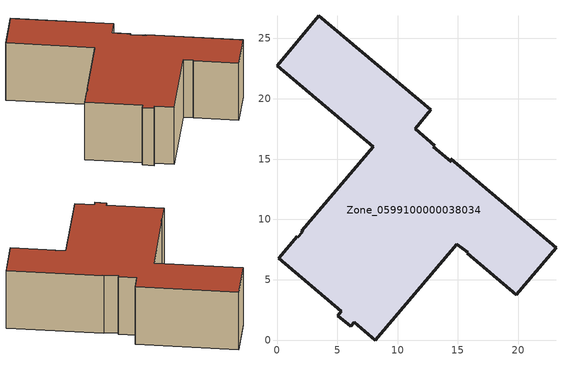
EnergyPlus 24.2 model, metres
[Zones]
Zone_0599100000038034
 floor ground (C_G): 12.97,16.02 14.46,14.78 14.38,15.03 23.12,7.63 19.83,3.74 15.76,7.18 15.82,7.26 14.92,7.96 8.16,0 6.39,1.49 6.1,1.14 5.05,2.03 5.34,2.38 0.14,6.78 1.68,8.6 1.73,8.53 2.1,8.95 2.06,9.06 7.96,16.02 0,22.73 3.46,26.86 12.75,19.1 11.45,17.51 13.09,16.12 z0
 wall outside (C_F): 12.75,19.1 3.46,26.86 0,22.73 7.96,16.02 2.06,9.06 2.1,8.95 1.73,8.53 1.68,8.6 0.14,6.78 5.34,2.38 5.05,2.03 6.1,1.14 6.39,1.49 8.16,0 14.92,7.96 15.82,7.26 15.76,7.18 19.83,3.74 23.12,7.63 14.38,15.03 14.46,14.78 12.97,16.02 13.09,16.12 11.45,17.51 12.75,19.1 z0:7.88
 roof outside (C_R): 14.46,14.78 12.97,16.02 13.09,16.12 11.45,17.51 12.75,19.1 3.46,26.86 0,22.73 7.96,16.02 2.06,9.06 2.1,8.95 1.73,8.53 1.68,8.6 0.14,6.78 5.34,2.38 5.05,2.03 6.1,1.14 6.39,1.49 8.16,0 14.92,7.96 15.82,7.26 15.76,7.18 19.83,3.74 23.12,7.63 14.38,15.03 z7.88
[BUILDING]
Pand.0599100000038034: North Axis=0; Terrain=City; Loads Convergence Tolerance Value=0.04; Temperature Convergence Tolerance Value=0.4; Solar Distribution=FullExterior; Maximum Number of Warmup Days=25; Minimum Number of Warmup Days=1
[Site:Location]
Rotterdam.The.Hague.AP_ZH_NLD Design_Conditions: Latitude=51.96; Longitude=4.45; Time Zone=1; Elevation=-4.5
[SITE:GROUNDTEMPERATURE:BUILDINGSURFACE]
18, 18, 18, 18, 18, 18, 18, 18, 18, 18, 18, 18
[MATERIAL] Thermal Absorptance=0.9; Solar Absorptance=0.7; Visible Absorptance=0.7
Name | Roughness | Thickness | Conductivity | Density | Specific Heat
G.D.1975-1991 | MediumSmooth | 0.15 | 0.288461 | 540 | 1210
F.D.1975-1991 | Rough | 0.3 | 0.230769 | 1920 | 840
R.D.1975-1991 | MediumRough | 0.2 | 0.153846 | 1500 | 1000
[CONSTRUCTION]
C_G: G.D.1975-1991
C_F: F.D.1975-1991
C_R: R.D.1975-1991
[ZONE]
Zone_0599100000038034: Type=1; Multiplier=1; Ceiling Height=Autocalculate; Volume=Autocalculate; Floor Area=autocalculate; Part of Total Floor Area=Yes
[ZONEINFILTRATION:DESIGNFLOWRATE]
Infil_Zone_0599100000038034: Zone or ZoneList or Space or SpaceList=Zone_0599100000038034; Schedule=AlwaysOn; Design Flow Rate Calculation Method=Flow/Area; Flow Rate per Floor Area=0.0042; Constant Term Coefficient=1; Temperature Term Coefficient=0; Velocity Term Coefficient=0; Velocity Squared Term Coefficient=0
[HVACTEMPLATE:ZONE:IDEALLOADSAIRSYSTEM]
Zone_0599100000038034: Maximum Heating Supply Air Temperature=50; Minimum Cooling Supply Air Temperature=13; Maximum Heating Supply Air Humidity Ratio=0.0156; Minimum Cooling Supply Air Humidity Ratio=0.0077; Heating Limit=NoLimit; Cooling Limit=NoLimit; Dehumidification Control Type=ConstantSensibleHeatRatio; Cooling Sensible Heat Ratio=0.7; Dehumidification Setpoint=60; Humidification Control Type=None; Humidification Setpoint=30; Outdoor Air Method=None; Outdoor Air Flow Rate per Person=0.00944; Outdoor Air Flow Rate per Zone Floor Area=0; Outdoor Air Flow Rate per Zone=0; Demand Controlled Ventilation Type=None; Outdoor Air Economizer Type=NoEconomizer; Heat Recovery Type=None; Sensible Heat Recovery Effectiveness=0.7; Latent Heat Recovery Effectiveness=0.65
[ZONECONTROL:THERMOSTAT]
ThermostatControl_Zone_0599100000038034: Zone or ZoneList=Zone_0599100000038034; Control Type Schedule=DualSetpointControlType; Control 1=Thermostat_Zone_0599100000038034; Temperature Difference Between Cutout And Setpoint=0
[THERMOSTATSETPOINT:DUALSETPOINT]
Thermostat_Zone_0599100000038034: Heating Setpoint Temperature Schedule=HeatingSetpoint_Zone_0599100000038034; Cooling Setpoint Temperature Schedule=CoolingSetpoint_Zone_0599100000038034
[SCHEDULE:COMPACT]
HeatingSetpoint_Zone_0599100000038034: Through: 12/31, For: AllDays, Until: 24:00, 21
CoolingSetpoint_Zone_0599100000038034: Through: 12/31, For: AllDays, Until: 24:00, 24
DualSetpointControlType: Through: 12/31, For: AllDays, Until: 24:00, 4
AlwaysOn: Through: 12/31, For: AllDays, Until: 24:00, 1
